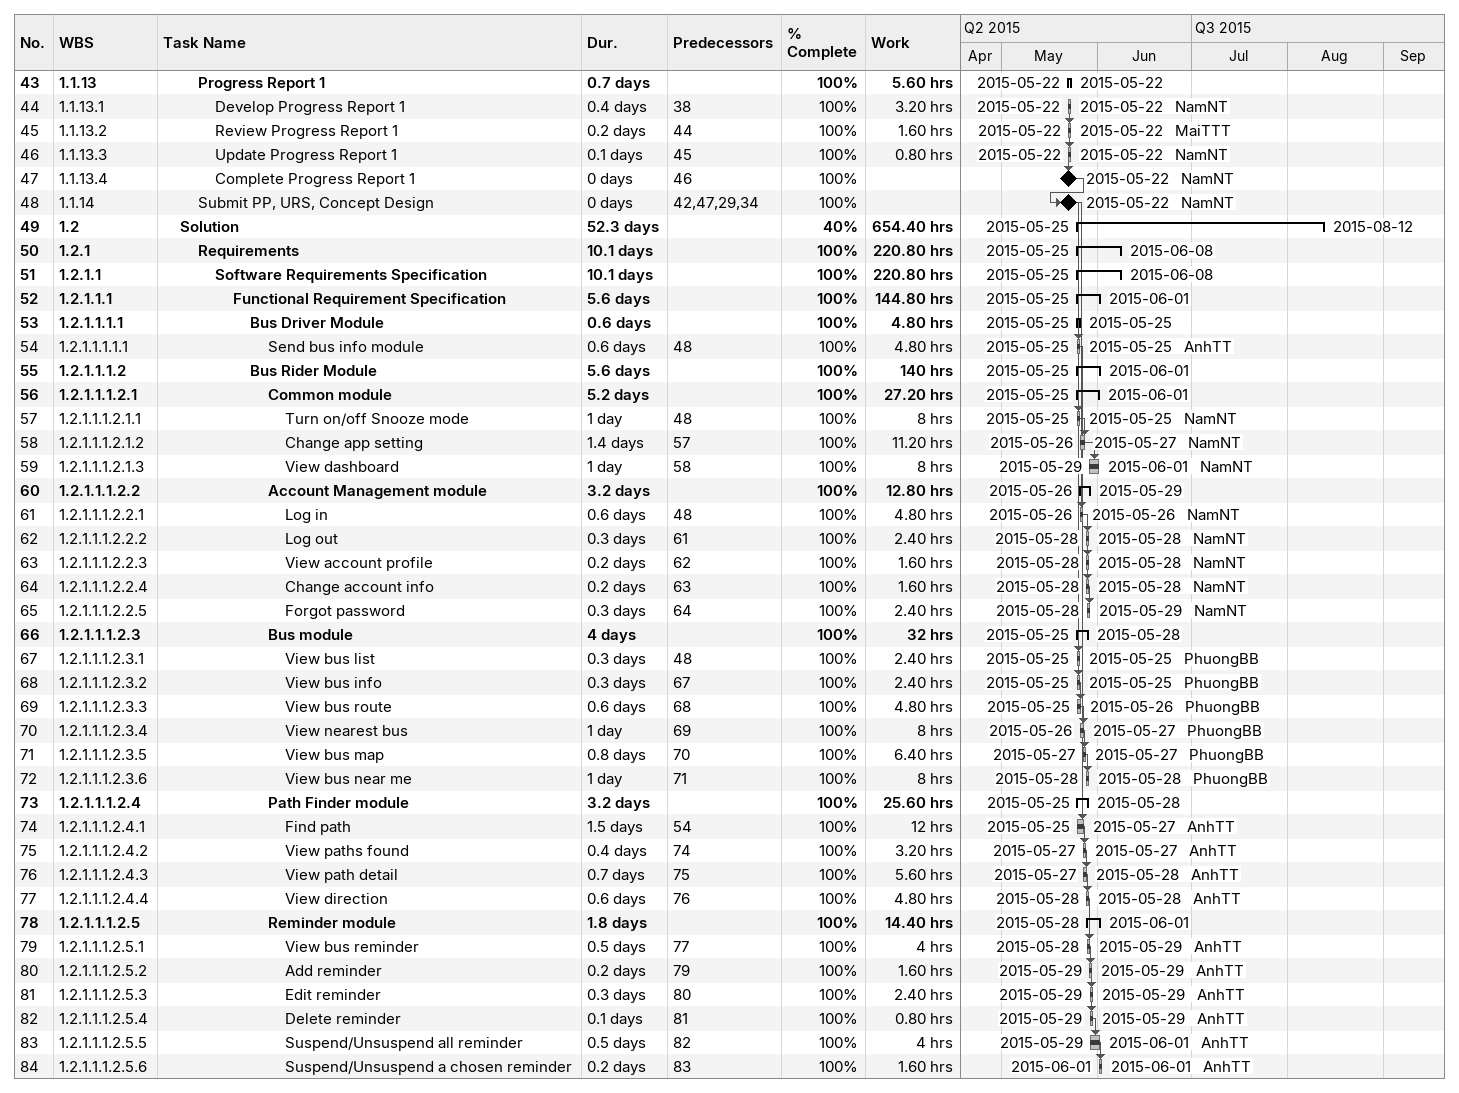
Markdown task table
| ID | WBS | Task | Duration | Start | Finish | Predecessors | Resources | % complete | Work (h) |
|---|---|---|---|---|---|---|---|---|---|
| 43 | 1.1.13 | **Progress Report 1** | 0.7d | 2015-05-22 | 2015-05-22 |  |  | 100 | 5.60 |
| 44 | 1.1.13.1 | Develop Progress Report 1 | 0.4d | 2015-05-22 | 2015-05-22 | 38 | NamNT | 100 | 3.20 |
| 45 | 1.1.13.2 | Review Progress Report 1 | 0.2d | 2015-05-22 | 2015-05-22 | 44 | MaiTTT | 100 | 1.60 |
| 46 | 1.1.13.3 | Update Progress Report 1 | 0.1d | 2015-05-22 | 2015-05-22 | 45 | NamNT | 100 | 0.80 |
| 47 | 1.1.13.4 | Complete Progress Report 1 | 0d | 2015-05-22 | 2015-05-22 | 46 | NamNT | 100 |  |
| 48 | 1.1.14 | Submit PP, URS, Concept Design | 0d | 2015-05-22 | 2015-05-22 | 42, 47, 29, 34 | NamNT | 100 |  |
| 49 | 1.2 | **Solution** | 52.3d | 2015-05-25 | 2015-08-12 |  |  | 40 | 654.40 |
| 50 | 1.2.1 | **Requirements** | 10.1d | 2015-05-25 | 2015-06-08 |  |  | 100 | 220.80 |
| 51 | 1.2.1.1 | **Software Requirements Specification** | 10.1d | 2015-05-25 | 2015-06-08 |  |  | 100 | 220.80 |
| 52 | 1.2.1.1.1 | **Functional Requirement Specification** | 5.6d | 2015-05-25 | 2015-06-01 |  |  | 100 | 144.80 |
| 53 | 1.2.1.1.1.1 | **Bus Driver Module** | 0.6d | 2015-05-25 | 2015-05-25 |  |  | 100 | 4.80 |
| 54 | 1.2.1.1.1.1.1 | Send bus info module | 0.6d | 2015-05-25 | 2015-05-25 | 48 | AnhTT | 100 | 4.80 |
| 55 | 1.2.1.1.1.2 | **Bus Rider Module** | 5.6d | 2015-05-25 | 2015-06-01 |  |  | 100 | 140 |
| 56 | 1.2.1.1.1.2.1 | **Common module** | 5.2d | 2015-05-25 | 2015-06-01 |  |  | 100 | 27.20 |
| 57 | 1.2.1.1.1.2.1.1 | Turn on/off Snooze mode | 1d | 2015-05-25 | 2015-05-25 | 48 | NamNT | 100 | 8 |
| 58 | 1.2.1.1.1.2.1.2 | Change app setting | 1.4d | 2015-05-26 | 2015-05-27 | 57 | NamNT | 100 | 11.20 |
| 59 | 1.2.1.1.1.2.1.3 | View dashboard | 1d | 2015-05-29 | 2015-06-01 | 58 | NamNT | 100 | 8 |
| 60 | 1.2.1.1.1.2.2 | **Account Management module** | 3.2d | 2015-05-26 | 2015-05-29 |  |  | 100 | 12.80 |
| 61 | 1.2.1.1.1.2.2.1 | Log in | 0.6d | 2015-05-26 | 2015-05-26 | 48 | NamNT | 100 | 4.80 |
| 62 | 1.2.1.1.1.2.2.2 | Log out | 0.3d | 2015-05-28 | 2015-05-28 | 61 | NamNT | 100 | 2.40 |
| 63 | 1.2.1.1.1.2.2.3 | View account profile | 0.2d | 2015-05-28 | 2015-05-28 | 62 | NamNT | 100 | 1.60 |
| 64 | 1.2.1.1.1.2.2.4 | Change account info | 0.2d | 2015-05-28 | 2015-05-28 | 63 | NamNT | 100 | 1.60 |
| 65 | 1.2.1.1.1.2.2.5 | Forgot password | 0.3d | 2015-05-28 | 2015-05-29 | 64 | NamNT | 100 | 2.40 |
| 66 | 1.2.1.1.1.2.3 | **Bus module** | 4d | 2015-05-25 | 2015-05-28 |  |  | 100 | 32 |
| 67 | 1.2.1.1.1.2.3.1 | View bus list | 0.3d | 2015-05-25 | 2015-05-25 | 48 | PhuongBB | 100 | 2.40 |
| 68 | 1.2.1.1.1.2.3.2 | View bus info | 0.3d | 2015-05-25 | 2015-05-25 | 67 | PhuongBB | 100 | 2.40 |
| 69 | 1.2.1.1.1.2.3.3 | View bus route | 0.6d | 2015-05-25 | 2015-05-26 | 68 | PhuongBB | 100 | 4.80 |
| 70 | 1.2.1.1.1.2.3.4 | View nearest bus | 1d | 2015-05-26 | 2015-05-27 | 69 | PhuongBB | 100 | 8 |
| 71 | 1.2.1.1.1.2.3.5 | View bus map | 0.8d | 2015-05-27 | 2015-05-27 | 70 | PhuongBB | 100 | 6.40 |
| 72 | 1.2.1.1.1.2.3.6 | View bus near me | 1d | 2015-05-28 | 2015-05-28 | 71 | PhuongBB | 100 | 8 |
| 73 | 1.2.1.1.1.2.4 | **Path Finder module** | 3.2d | 2015-05-25 | 2015-05-28 |  |  | 100 | 25.60 |
| 74 | 1.2.1.1.1.2.4.1 | Find path | 1.5d | 2015-05-25 | 2015-05-27 | 54 | AnhTT | 100 | 12 |
| 75 | 1.2.1.1.1.2.4.2 | View paths found | 0.4d | 2015-05-27 | 2015-05-27 | 74 | AnhTT | 100 | 3.20 |
| 76 | 1.2.1.1.1.2.4.3 | View path detail | 0.7d | 2015-05-27 | 2015-05-28 | 75 | AnhTT | 100 | 5.60 |
| 77 | 1.2.1.1.1.2.4.4 | View direction | 0.6d | 2015-05-28 | 2015-05-28 | 76 | AnhTT | 100 | 4.80 |
| 78 | 1.2.1.1.1.2.5 | **Reminder module** | 1.8d | 2015-05-28 | 2015-06-01 |  |  | 100 | 14.40 |
| 79 | 1.2.1.1.1.2.5.1 | View bus reminder | 0.5d | 2015-05-28 | 2015-05-29 | 77 | AnhTT | 100 | 4 |
| 80 | 1.2.1.1.1.2.5.2 | Add reminder | 0.2d | 2015-05-29 | 2015-05-29 | 79 | AnhTT | 100 | 1.60 |
| 81 | 1.2.1.1.1.2.5.3 | Edit reminder | 0.3d | 2015-05-29 | 2015-05-29 | 80 | AnhTT | 100 | 2.40 |
| 82 | 1.2.1.1.1.2.5.4 | Delete reminder | 0.1d | 2015-05-29 | 2015-05-29 | 81 | AnhTT | 100 | 0.80 |
| 83 | 1.2.1.1.1.2.5.5 | Suspend/Unsuspend all reminder | 0.5d | 2015-05-29 | 2015-06-01 | 82 | AnhTT | 100 | 4 |
| 84 | 1.2.1.1.1.2.5.6 | Suspend/Unsuspend a chosen reminder | 0.2d | 2015-06-01 | 2015-06-01 | 83 | AnhTT | 100 | 1.60 |
